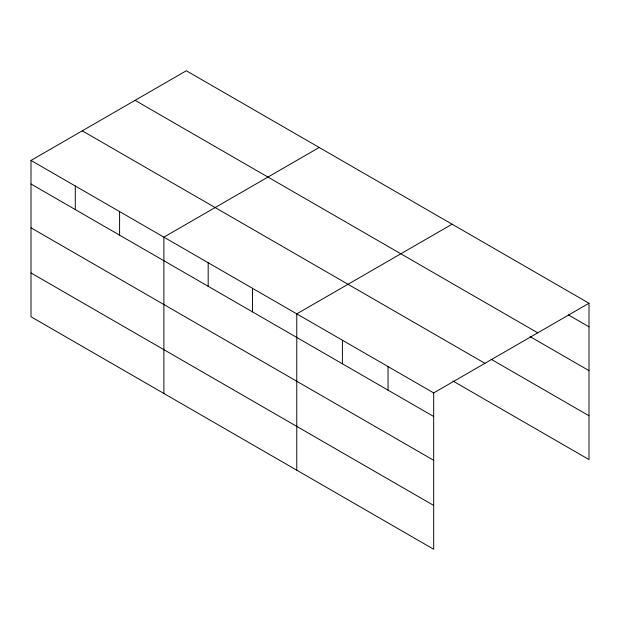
<?xml version="1.0" encoding="UTF-8"?>
<svg xmlns="http://www.w3.org/2000/svg" width="620" height="620" viewBox="0 0 620 620"><rect width="100%" height="100%" fill="white"/><g stroke="black" fill="none" stroke-linecap="round" stroke-linejoin="round"><path stroke-width="0.93" d="M433.682 460.296L433.682 392.917L31 160.433L31 316.758L433.682 549.243L433.682 460.296L31 227.811M452.918 381.006L589 459.567L589 303.242L186.318 70.757L31 160.433M319.207 147.475L163.882 237.15L163.882 393.475M452.089 224.2L296.771 313.867L296.771 470.2M433.682 392.917L589 303.242M568.253 314.836L589 326.817M135.067 100.347L537.741 332.832M530.085 336.613L589 370.628M491.087 359.228L589 415.764M82.258 130.835L484.933 363.32M31 184.008L433.682 416.493M31 272.947L433.682 505.432M388.043 366.567L388.043 390.143M342.403 340.217L342.403 363.793M252.472 288.3L252.472 311.876M208.181 262.725L208.181 286.3M119.59 211.575L119.59 235.151M75.291 186.008L75.291 209.576"/></g></svg>
